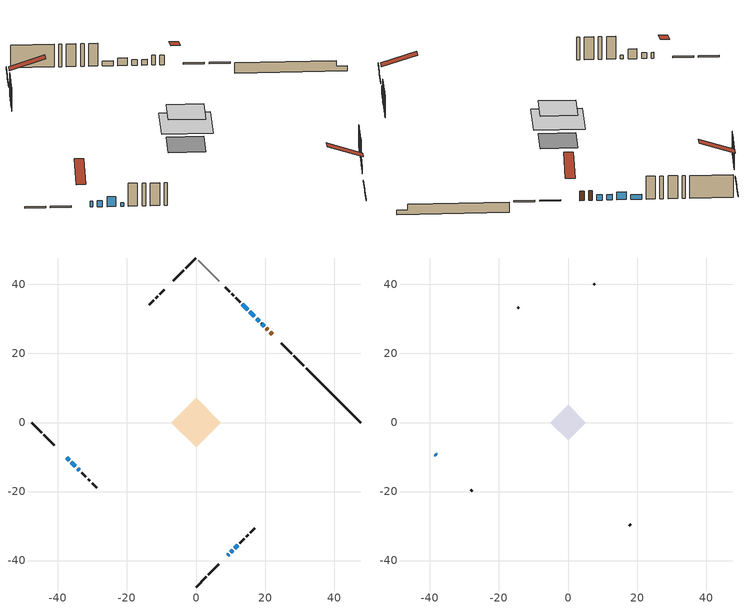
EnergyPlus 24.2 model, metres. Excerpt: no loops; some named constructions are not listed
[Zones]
conditioned space
 floor adiabatic (AdiabaticFloorConstruction): -7.16,0 0,7.16 7.16,0 0,-7.16 z3.25
 floor foundation (Slab1 construction): -5.19,0 0,5.19 5.19,0 0,-5.19 z-1.38
 wall outside (RimJoist1 construction): 0,-47.65 2.95,-44.71 / -47.65,0 -44.71,-2.95 / 0,47.65 -2.95,44.71 / 31.29,16.37 28.34,19.32 z0.81:1.11
 wall outside (RimJoist2 construction): 3.6,-44.05 6.55,-41.1 / -44.05,-3.6 -41.1,-6.55 / -3.6,44.05 -6.55,41.1 / 27.68,19.97 24.74,22.92 z0.81:1.11
 wall outside (AdiabaticWallConstruction 1): 22.09,25.56 21.47,26.18 / 20.81,26.84 20.37,27.29 z0.81:2.84
 wall outside (AdiabaticWallConstruction): 19.71,27.94 18.97,28.68 / 18.32,29.34 17.58,30.07 z0.81:1.98; 9.19,-38.46 9.48,-38.18 / 10.13,-37.52 10.62,-37.03 z0.81:2.03; -37.51,-10.15 -36.79,-10.87 z0.81:2.05; 16.92,30.73 15.63,32.02 z0.81:2.44; 14.97,32.68 13.46,34.19 z0.81:1.85; 11.28,-36.38 12.05,-35.6 z0.81:2.46; -36.13,-11.52 -34.91,-12.74 z0.81:2.89; -34.25,-13.4 -33.82,-13.83 z0.81:1.57
 wall outside (Wall1 construction): 12.71,-34.95 13.96,-33.69 / -33.17,-14.49 -31.91,-15.74 / -9.19,38.46 -10.45,37.21 / 12.81,34.85 11.55,36.1 z0.81:5.69
 wall outside (Wall2 construction): 14.62,-33.04 15.11,-32.54 / -31.26,-16.4 -30.76,-16.89 / -11.1,36.55 -11.6,36.06 / 10.9,36.76 10.4,37.25 z0.81:5.69
 wall outside (Wall3 construction): 15.77,-31.89 17.07,-30.58 / -30.1,-17.55 -28.8,-18.86 / -12.26,35.4 -13.56,34.09 / 9.75,37.91 8.44,39.21 z0.81:5.69
 wall foundation (FoundationWall1 construction): 31.94,15.71,-1.38 31.94,15.71,0.81 46.08,1.57,0.81 46.08,1.57,-0.36 47.65,0,-0.36 47.65,0,-1.38
 wall adiabatic (Wall5 construction): 6.73,40.92 0.66,47 z0.81:5.69
 window (WindowConstruction): 19.71,27.94 18.97,28.68 z0.81:1.98
 window (WindowConstruction 8): 9.19,-38.46 9.48,-38.18 z0.81:2.03
 window (WindowConstruction 9): 10.13,-37.52 10.62,-37.03 z0.81:2.03
 window (WindowConstruction 1): -37.51,-10.15 -36.79,-10.86 z0.81:2.05
 window (WindowConstruction 2): 18.32,29.34 17.58,30.07 z0.81:1.98
 window (WindowConstruction 3): 16.92,30.73 15.63,32.02 z0.81:2.43
 window (WindowConstruction 4): 14.97,32.68 13.47,34.19 z0.81:1.85
 window (WindowConstruction 5): 11.28,-36.38 12.05,-35.6 z0.81:2.46
 window (WindowConstruction 6): -36.13,-11.52 -34.91,-12.74 z0.81:2.89
 window (WindowConstruction 7): -34.25,-13.4 -33.82,-13.83 z0.81:1.57
 door (Door): 22.09,25.56 21.47,26.18 z0.81:2.84
 door (Door 1): 20.81,26.84 20.37,27.29 z0.81:2.84
 ceiling adiabatic (AdiabaticFloorConstruction): 0,-7.16 7.16,0 0,7.16 -7.16,0 z3.25
attic - vented
 floor to conditioned space (Floor1 construction Reversed): -5.19,0 0,5.19 5.19,0 0,-5.19 z5.69
 wall outside (AdiabaticWallConstruction): -38.46,-9.19 -38.16,-9.49 z0.81:2.03
 wall outside (Wall4 construction): 17.73,-29.92 18.13,-29.53 / -28.14,-19.51 -27.75,-19.91 / -14.22,33.44 -14.61,33.04 / 7.78,39.87 7.39,40.27 z0.81:5.69
 window (WindowConstruction 10): -38.46,-9.19 -38.16,-9.49 z0.81:2.03
 roof outside (Roof1 construction): 8.54,-39.12,5.69 3.49,-34.07,8.07 2.16,-35.4,8.07 7.21,-40.45,5.69; -39.12,-8.54,5.69 -34.07,-3.49,8.07 -35.4,-2.16,8.07 -40.45,-7.21,5.69; -8.54,39.12,5.69 -3.49,34.07,8.07 -2.16,35.4,8.07 -7.21,40.45,5.69; 22.75,24.91,5.69 17.7,19.86,8.07 19.03,18.52,8.07 24.08,23.58,5.69
[Material] Roughness=Rough; Thermal Absorptance=0.9
Name | Thickness {m} | Conductivity {W/m-K} | Density {kg/m3} | Specific Heat {J/kg-K} | Solar Absorptance | Visible Absorptance
ceiling loosefill ins | 0.254 | 0.0480833 | 16.02 | 1046.75 | 0.7 | 0.7
ceiling stud and cavity | 0.1397 | 0.121683 | 65.682 | 1177.47 | 0.7 | 0.7
gypsum board | 0.0127 | 0.160291 | 801 | 837.4 | 0.6 | 0.6
[Construction]
Floor1 construction: ceiling loosefill ins, ceiling stud and cavity, gypsum board
[Schedule:Day:Interval]
interior lighting schedule day: No, 01:00, 0.108182, 04:00, 0.0901515, 05:00, 0.0991667, 06:00, 0.162273, 07:00, 0.270455, 08:00, 0.342576, 10:00, 0.369621, 11:00, 0.351591, 12:00, 0.333561, 13:00, 0.324545, 14:00, 0.31553, 15:00, 0.333561, 16:00, 0.369621, 17:00, 0.450758, 18:00, 0.585985, 19:00, 0.775303, 20:00, 0.955606, 21:00, 0.991667, 22:00, 0.712197, 23:00, 0.360606, 24:00, 0.162273
interior lighting schedule day 1: No, 01:00, 0.100909, 04:00, 0.0840909, 05:00, 0.0925, 06:00, 0.151364, 07:00, 0.252273, 08:00, 0.319545, 10:00, 0.344773, 11:00, 0.327955, 12:00, 0.311136, 13:00, 0.302727, 14:00, 0.294318, 15:00, 0.311136, 16:00, 0.344773, 17:00, 0.420455, 18:00, 0.546591, 19:00, 0.723182, 20:00, 0.891364, 21:00, 0.925, 22:00, 0.664318, 23:00, 0.336364, 24:00, 0.151364
interior lighting schedule day 2: No, 01:00, 0.0927273, 04:00, 0.0772727, 05:00, 0.085, 06:00, 0.139091, 07:00, 0.231818, 08:00, 0.293636, 10:00, 0.316818, 11:00, 0.301364, 12:00, 0.285909, 13:00, 0.278182, 14:00, 0.270455, 15:00, 0.285909, 16:00, 0.316818, 17:00, 0.386364, 18:00, 0.502273, 19:00, 0.664545, 20:00, 0.819091, 21:00, 0.85, 22:00, 0.610455, 23:00, 0.309091, 24:00, 0.139091
interior lighting schedule day 3: No, 01:00, 0.0845455, 04:00, 0.0704545, 05:00, 0.0775, 06:00, 0.126818, 07:00, 0.211364, 08:00, 0.267727, 10:00, 0.288864, 11:00, 0.274773, 12:00, 0.260682, 13:00, 0.253636, 14:00, 0.246591, 15:00, 0.260682, 16:00, 0.288864, 17:00, 0.352273, 18:00, 0.457955, 19:00, 0.605909, 20:00, 0.746818, 21:00, 0.775, 22:00, 0.556591, 23:00, 0.281818, 24:00, 0.126818
interior lighting schedule day 4: No, 01:00, 0.0763636, 04:00, 0.0636364, 05:00, 0.07, 06:00, 0.114545, 07:00, 0.190909, 08:00, 0.241818, 10:00, 0.260909, 11:00, 0.248182, 12:00, 0.235455, 13:00, 0.229091, 14:00, 0.222727, 15:00, 0.235455, 16:00, 0.260909, 17:00, 0.318182, 18:00, 0.413636, 19:00, 0.547273, 20:00, 0.674545, 21:00, 0.7, 22:00, 0.502727, 23:00, 0.254545, 24:00, 0.114545
interior lighting schedule day 5: No, 01:00, 0.0727273, 04:00, 0.0606061, 05:00, 0.0666667, 06:00, 0.109091, 07:00, 0.181818, 08:00, 0.230303, 10:00, 0.248485, 11:00, 0.236364, 12:00, 0.224242, 13:00, 0.218182, 14:00, 0.212121, 15:00, 0.224242, 16:00, 0.248485, 17:00, 0.30303, 18:00, 0.393939, 19:00, 0.521212, 20:00, 0.642424, 21:00, 0.666667, 22:00, 0.478788, 23:00, 0.242424, 24:00, 0.109091
interior lighting schedule day 6: No, 01:00, 0.0745455, 04:00, 0.0621212, 05:00, 0.0683333, 06:00, 0.111818, 07:00, 0.186364, 08:00, 0.236061, 10:00, 0.254697, 11:00, 0.242273, 12:00, 0.229848, 13:00, 0.223636, 14:00, 0.217424, 15:00, 0.229848, 16:00, 0.254697, 17:00, 0.310606, 18:00, 0.403788, 19:00, 0.534242, 20:00, 0.658485, 21:00, 0.683333, 22:00, 0.490758, 23:00, 0.248485, 24:00, 0.111818
interior lighting schedule day 7: No, 01:00, 0.08, 04:00, 0.0666667, 05:00, 0.0733333, 06:00, 0.12, 07:00, 0.2, 08:00, 0.253333, 10:00, 0.273333, 11:00, 0.26, 12:00, 0.246667, 13:00, 0.24, 14:00, 0.233333, 15:00, 0.246667, 16:00, 0.273333, 17:00, 0.333333, 18:00, 0.433333, 19:00, 0.573333, 20:00, 0.706667, 21:00, 0.733333, 22:00, 0.526667, 23:00, 0.266667, 24:00, 0.12
interior lighting schedule day 8: No, 01:00, 0.0890909, 04:00, 0.0742424, 05:00, 0.0816667, 06:00, 0.133636, 07:00, 0.222727, 08:00, 0.282121, 10:00, 0.304394, 11:00, 0.289545, 12:00, 0.274697, 13:00, 0.267273, 14:00, 0.259848, 15:00, 0.274697, 16:00, 0.304394, 17:00, 0.371212, 18:00, 0.482576, 19:00, 0.638485, 20:00, 0.78697, 21:00, 0.816667, 22:00, 0.586515, 23:00, 0.29697, 24:00, 0.133636
interior lighting schedule day 9: No, 01:00, 0.0972727, 04:00, 0.0810606, 05:00, 0.0891667, 06:00, 0.145909, 07:00, 0.243182, 08:00, 0.30803, 10:00, 0.332348, 11:00, 0.316136, 12:00, 0.299924, 13:00, 0.291818, 14:00, 0.283712, 15:00, 0.299924, 16:00, 0.332348, 17:00, 0.405303, 18:00, 0.526894, 19:00, 0.697121, 20:00, 0.859242, 21:00, 0.891667, 22:00, 0.640379, 23:00, 0.324242, 24:00, 0.145909
interior lighting schedule day 10: No, 01:00, 0.105455, 04:00, 0.0878788, 05:00, 0.0966667, 06:00, 0.158182, 07:00, 0.263636, 08:00, 0.333939, 10:00, 0.360303, 11:00, 0.342727, 12:00, 0.325152, 13:00, 0.316364, 14:00, 0.307576, 15:00, 0.325152, 16:00, 0.360303, 17:00, 0.439394, 18:00, 0.571212, 19:00, 0.755758, 20:00, 0.931515, 21:00, 0.966667, 22:00, 0.694242, 23:00, 0.351515, 24:00, 0.158182
interior lighting schedule day 11: No, 01:00, 0.109091, 04:00, 0.0909091, 05:00, 0.1, 06:00, 0.163636, 07:00, 0.272727, 08:00, 0.345455, 10:00, 0.372727, 11:00, 0.354545, 12:00, 0.336364, 13:00, 0.327273, 14:00, 0.318182, 15:00, 0.336364, 16:00, 0.372727, 17:00, 0.454545, 18:00, 0.590909, 19:00, 0.781818, 20:00, 0.963636, 21:00, 1, 22:00, 0.718182, 23:00, 0.363636, 24:00, 0.163636
interior lighting schedule default day; occupants schedule default day; clothes dryer schedule default day; cooking range schedule default day; mech vent bath fan 0 schedule default day; mech vent bath fan 1 schedule default day; mech vent range fan 0 schedule default day; misc plug loads schedule default day; general water use schedule default day; heating setpoint default day; cooling setpoint default day; clothes dryer exhaust 0 schedule default day; cooling season schedule day; cooling season schedule day 2; cooling season schedule default day; exterior lighting schedule default day; natural vent schedule default day: No, 24:00, 0
occupants schedule day: No, 05:00, 0.426829, 06:00, 0.719512, 07:00, 1, 08:00, 0.670732, 09:00, 0.329268, 14:00, 0.170732, 15:00, 0.231707, 16:00, 0.329268, 17:00, 0.5, 18:00, 0.670732, 19:00, 0.829268, 21:00, 1, 22:00, 0.853659, 23:00, 0.646341, 24:00, 0.426829
clothes dryer schedule day; clothes dryer exhaust 0 schedule day: No, 01:00, 0.123457, 02:00, 0.0740741, 03:00, 0.0493827, 04:00, 0.0246914, 05:00, 0.0493827, 06:00, 0.0740741, 07:00, 0.197531, 08:00, 0.395062, 09:00, 0.592593, 10:00, 0.839506, 11:00, 0.962963, 12:00, 1, 13:00, 0.91358, 14:00, 0.82716, 15:00, 0.716049, 16:00, 0.753086, 17:00, 0.679012, 18:00, 0.666667, 20:00, 0.62963, 21:00, 0.641975, 22:00, 0.666667, 23:00, 0.54321, 24:00, 0.296296
cooking range schedule day: No, 05:00, 0.0597015, 06:00, 0.11194, 07:00, 0.171642, 08:00, 0.291045, 11:00, 0.343284, 12:00, 0.402985, 13:00, 0.462687, 14:00, 0.343284, 15:00, 0.291045, 16:00, 0.402985, 17:00, 0.567164, 18:00, 1, 19:00, 0.850746, 20:00, 0.432836, 21:00, 0.291045, 22:00, 0.231343, 23:00, 0.171642, 24:00, 0.11194
mech vent bath fan 0 schedule day; mech vent bath fan 1 schedule day: No, 07:00, 0, 08:00, 1, 09:00, 0.2, 24:00, 0
mech vent range fan 0 schedule day: No, 18:00, 0, 19:00, 1, 20:00, 0.2, 24:00, 0
misc plug loads schedule day: No, 06:00, 0.705882, 07:00, 0.745098, 08:00, 0.803922, 15:00, 0.823529, 16:00, 0.862745, 17:00, 0.921569, 18:00, 0.980392, 19:00, 1, 20:00, 0.980392, 21:00, 0.941176, 22:00, 0.862745, 23:00, 0.784314, 24:00, 0.72549
general water use schedule day: No, 01:00, 0.315068, 03:00, 0.287671, 04:00, 0.342466, 05:00, 0.369863, 06:00, 0.520548, 07:00, 0.60274, 08:00, 0.534247, 10:00, 0.506849, 11:00, 0.465753, 14:00, 0.479452, 15:00, 0.534247, 16:00, 0.589041, 17:00, 0.69863, 18:00, 0.876712, 19:00, 0.890411, 20:00, 0.986301, 21:00, 1, 22:00, 0.863014, 23:00, 0.616438, 24:00, 0.465753
heating setpoint day: No, 07:00, 18, 23:00, 21, 24:00, 18
cooling setpoint day: No, 24:00, 25
cooling season schedule day 1: No, 24:00, 1
exterior lighting schedule day: No, 01:00, 0.566667, 03:00, 0.524167, 05:00, 0.495833, 06:00, 0.5525, 07:00, 0.623333, 08:00, 0.580833, 09:00, 0.439167, 10:00, 0.354167, 12:00, 0.34, 13:00, 0.354167, 14:00, 0.396667, 15:00, 0.425, 16:00, 0.495833, 17:00, 0.623333, 18:00, 0.793333, 19:00, 0.906667, 20:00, 0.963333, 21:00, 0.991667, 22:00, 0.920833, 23:00, 0.793333, 24:00, 0.665833
exterior lighting schedule day 1: No, 01:00, 0.528571, 03:00, 0.488929, 05:00, 0.4625, 06:00, 0.515357, 07:00, 0.581429, 08:00, 0.541786, 09:00, 0.409643, 10:00, 0.330357, 12:00, 0.317143, 13:00, 0.330357, 14:00, 0.37, 15:00, 0.396429, 16:00, 0.4625, 17:00, 0.581429, 18:00, 0.74, 19:00, 0.845714, 20:00, 0.898571, 21:00, 0.925, 22:00, 0.858929, 23:00, 0.74, 24:00, 0.621071
exterior lighting schedule day 10: No, 01:00, 0.552381, 03:00, 0.510952, 05:00, 0.483333, 06:00, 0.538571, 07:00, 0.607619, 08:00, 0.56619, 09:00, 0.428095, 10:00, 0.345238, 12:00, 0.331429, 13:00, 0.345238, 14:00, 0.386667, 15:00, 0.414286, 16:00, 0.483333, 17:00, 0.607619, 18:00, 0.773333, 19:00, 0.88381, 20:00, 0.939048, 21:00, 0.966667, 22:00, 0.897619, 23:00, 0.773333, 24:00, 0.649048
exterior lighting schedule day 11: No, 01:00, 0.571429, 03:00, 0.528571, 05:00, 0.5, 06:00, 0.557143, 07:00, 0.628571, 08:00, 0.585714, 09:00, 0.442857, 10:00, 0.357143, 12:00, 0.342857, 13:00, 0.357143, 14:00, 0.4, 15:00, 0.428571, 16:00, 0.5, 17:00, 0.628571, 18:00, 0.8, 19:00, 0.914286, 20:00, 0.971429, 21:00, 1, 22:00, 0.928571, 23:00, 0.8, 24:00, 0.671429
exterior lighting schedule day 2: No, 01:00, 0.485714, 03:00, 0.449286, 05:00, 0.425, 06:00, 0.473571, 07:00, 0.534286, 08:00, 0.497857, 09:00, 0.376429, 10:00, 0.303571, 12:00, 0.291429, 13:00, 0.303571, 14:00, 0.34, 15:00, 0.364286, 16:00, 0.425, 17:00, 0.534286, 18:00, 0.68, 19:00, 0.777143, 20:00, 0.825714, 21:00, 0.85, 22:00, 0.789286, 23:00, 0.68, 24:00, 0.570714
exterior lighting schedule day 3: No, 01:00, 0.442857, 03:00, 0.409643, 05:00, 0.3875, 06:00, 0.431786, 07:00, 0.487143, 08:00, 0.453929, 09:00, 0.343214, 10:00, 0.276786, 12:00, 0.265714, 13:00, 0.276786, 14:00, 0.31, 15:00, 0.332143, 16:00, 0.3875, 17:00, 0.487143, 18:00, 0.62, 19:00, 0.708571, 20:00, 0.752857, 21:00, 0.775, 22:00, 0.719643, 23:00, 0.62, 24:00, 0.520357
exterior lighting schedule day 4: No, 01:00, 0.4, 03:00, 0.37, 05:00, 0.35, 06:00, 0.39, 07:00, 0.44, 08:00, 0.41, 09:00, 0.31, 10:00, 0.25, 12:00, 0.24, 13:00, 0.25, 14:00, 0.28, 15:00, 0.3, 16:00, 0.35, 17:00, 0.44, 18:00, 0.56, 19:00, 0.64, 20:00, 0.68, 21:00, 0.7, 22:00, 0.65, 23:00, 0.56, 24:00, 0.47
exterior lighting schedule day 5: No, 01:00, 0.380952, 03:00, 0.352381, 05:00, 0.333333, 06:00, 0.371429, 07:00, 0.419048, 08:00, 0.390476, 09:00, 0.295238, 10:00, 0.238095, 12:00, 0.228571, 13:00, 0.238095, 14:00, 0.266667, 15:00, 0.285714, 16:00, 0.333333, 17:00, 0.419048, 18:00, 0.533333, 19:00, 0.609524, 20:00, 0.647619, 21:00, 0.666667, 22:00, 0.619048, 23:00, 0.533333, 24:00, 0.447619
exterior lighting schedule day 6: No, 01:00, 0.390476, 03:00, 0.36119, 05:00, 0.341667, 06:00, 0.380714, 07:00, 0.429524, 08:00, 0.400238, 09:00, 0.302619, 10:00, 0.244048, 12:00, 0.234286, 13:00, 0.244048, 14:00, 0.273333, 15:00, 0.292857, 16:00, 0.341667, 17:00, 0.429524, 18:00, 0.546667, 19:00, 0.624762, 20:00, 0.66381, 21:00, 0.683333, 22:00, 0.634524, 23:00, 0.546667, 24:00, 0.45881
exterior lighting schedule day 7: No, 01:00, 0.419048, 03:00, 0.387619, 05:00, 0.366667, 06:00, 0.408571, 07:00, 0.460952, 08:00, 0.429524, 09:00, 0.324762, 10:00, 0.261905, 12:00, 0.251429, 13:00, 0.261905, 14:00, 0.293333, 15:00, 0.314286, 16:00, 0.366667, 17:00, 0.460952, 18:00, 0.586667, 19:00, 0.670476, 20:00, 0.712381, 21:00, 0.733333, 22:00, 0.680952, 23:00, 0.586667, 24:00, 0.492381
exterior lighting schedule day 8: No, 01:00, 0.466667, 03:00, 0.431667, 05:00, 0.408333, 06:00, 0.455, 07:00, 0.513333, 08:00, 0.478333, 09:00, 0.361667, 10:00, 0.291667, 12:00, 0.28, 13:00, 0.291667, 14:00, 0.326667, 15:00, 0.35, 16:00, 0.408333, 17:00, 0.513333, 18:00, 0.653333, 19:00, 0.746667, 20:00, 0.793333, 21:00, 0.816667, 22:00, 0.758333, 23:00, 0.653333, 24:00, 0.548333
exterior lighting schedule day 9: No, 01:00, 0.509524, 03:00, 0.47131, 05:00, 0.445833, 06:00, 0.496786, 07:00, 0.560476, 08:00, 0.522262, 09:00, 0.394881, 10:00, 0.318452, 12:00, 0.305714, 13:00, 0.318452, 14:00, 0.356667, 15:00, 0.382143, 16:00, 0.445833, 17:00, 0.560476, 18:00, 0.713333, 19:00, 0.815238, 20:00, 0.86619, 21:00, 0.891667, 22:00, 0.827976, 23:00, 0.713333, 24:00, 0.59869
[Schedule:Week:Daily]
heating setpoint Week Rule - Jan1-Dec31: heating setpoint day, heating setpoint day, heating setpoint day, heating setpoint day, heating setpoint day, heating setpoint day, heating setpoint day, heating setpoint default day, heating setpoint default day, heating setpoint default day, heating setpoint default day, heating setpoint default day
cooling setpoint Week Rule - Jan1-Dec31: cooling setpoint day, cooling setpoint day, cooling setpoint day, cooling setpoint day, cooling setpoint day, cooling setpoint day, cooling setpoint day, cooling setpoint default day, cooling setpoint default day, cooling setpoint default day, cooling setpoint default day, cooling setpoint default day
clothes dryer exhaust 0 schedule Week Rule - Jan1-Dec31: clothes dryer exhaust 0 schedule day, clothes dryer exhaust 0 schedule day, clothes dryer exhaust 0 schedule day, clothes dryer exhaust 0 schedule day, clothes dryer exhaust 0 schedule day, clothes dryer exhaust 0 schedule day, clothes dryer exhaust 0 schedule day, clothes dryer exhaust 0 schedule default day, clothes dryer exhaust 0 schedule default day, clothes dryer exhaust 0 schedule default day, clothes dryer exhaust 0 schedule default day, clothes dryer exhaust 0 schedule default day
cooling season schedule Week Rule - Jan1-May26: cooling season schedule day, cooling season schedule day, cooling season schedule day, cooling season schedule day, cooling season schedule day, cooling season schedule day, cooling season schedule day, cooling season schedule default day, cooling season schedule default day, cooling season schedule default day, cooling season schedule default day, cooling season schedule default day
cooling season schedule Week Rule - May27-Jun2: cooling season schedule day, cooling season schedule day, cooling season schedule day, cooling season schedule day, cooling season schedule day, cooling season schedule day 1, cooling season schedule day 1, cooling season schedule default day, cooling season schedule default day, cooling season schedule default day, cooling season schedule default day, cooling season schedule default day
cooling season schedule Week Rule - Jun3-Sep29: cooling season schedule day 1, cooling season schedule day 1, cooling season schedule day 1, cooling season schedule day 1, cooling season schedule day 1, cooling season schedule day 1, cooling season schedule day 1, cooling season schedule default day, cooling season schedule default day, cooling season schedule default day, cooling season schedule default day, cooling season schedule default day
cooling season schedule Week Rule - Sep30-Oct6: cooling season schedule day 1, cooling season schedule day 2, cooling season schedule day 2, cooling season schedule day 2, cooling season schedule day 2, cooling season schedule day 2, cooling season schedule day 2, cooling season schedule default day, cooling season schedule default day, cooling season schedule default day, cooling season schedule default day, cooling season schedule default day
cooling season schedule Week Rule - Oct7-Dec31: cooling season schedule day 2, cooling season schedule day 2, cooling season schedule day 2, cooling season schedule day 2, cooling season schedule day 2, cooling season schedule day 2, cooling season schedule day 2, cooling season schedule default day, cooling season schedule default day, cooling season schedule default day, cooling season schedule default day, cooling season schedule default day
exterior lighting schedule Week Rule - Aug26-Sep1: exterior lighting schedule day 7, exterior lighting schedule day 7, exterior lighting schedule day 7, exterior lighting schedule day 7, exterior lighting schedule day 7, exterior lighting schedule day 7, exterior lighting schedule day 8, exterior lighting schedule default day, exterior lighting schedule default day, exterior lighting schedule default day, exterior lighting schedule default day, exterior lighting schedule default day
exterior lighting schedule Week Rule - Sep2-Sep29: exterior lighting schedule day 8, exterior lighting schedule day 8, exterior lighting schedule day 8, exterior lighting schedule day 8, exterior lighting schedule day 8, exterior lighting schedule day 8, exterior lighting schedule day 8, exterior lighting schedule default day, exterior lighting schedule default day, exterior lighting schedule default day, exterior lighting schedule default day, exterior lighting schedule default day
exterior lighting schedule Week Rule - Sep30-Oct6: exterior lighting schedule day 8, exterior lighting schedule day 9, exterior lighting schedule day 9, exterior lighting schedule day 9, exterior lighting schedule day 9, exterior lighting schedule day 9, exterior lighting schedule day 9, exterior lighting schedule default day, exterior lighting schedule default day, exterior lighting schedule default day, exterior lighting schedule default day, exterior lighting schedule default day
exterior lighting schedule Week Rule - Oct7-Oct27: exterior lighting schedule day 9, exterior lighting schedule day 9, exterior lighting schedule day 9, exterior lighting schedule day 9, exterior lighting schedule day 9, exterior lighting schedule day 9, exterior lighting schedule day 9, exterior lighting schedule default day, exterior lighting schedule default day, exterior lighting schedule default day, exterior lighting schedule default day, exterior lighting schedule default day
exterior lighting schedule Week Rule - Oct28-Nov3: exterior lighting schedule day 9, exterior lighting schedule day 9, exterior lighting schedule day 9, exterior lighting schedule day 9, exterior lighting schedule day 10, exterior lighting schedule day 10, exterior lighting schedule day 10, exterior lighting schedule default day, exterior lighting schedule default day, exterior lighting schedule default day, exterior lighting schedule default day, exterior lighting schedule default day
exterior lighting schedule Week Rule - Nov4-Nov24: exterior lighting schedule day 10, exterior lighting schedule day 10, exterior lighting schedule day 10, exterior lighting schedule day 10, exterior lighting schedule day 10, exterior lighting schedule day 10, exterior lighting schedule day 10, exterior lighting schedule default day, exterior lighting schedule default day, exterior lighting schedule default day, exterior lighting schedule default day, exterior lighting schedule default day
exterior lighting schedule Week Rule - Nov25-Dec1: exterior lighting schedule day 10, exterior lighting schedule day 10, exterior lighting schedule day 10, exterior lighting schedule day 10, exterior lighting schedule day 10, exterior lighting schedule day 10, exterior lighting schedule day 11, exterior lighting schedule default day, exterior lighting schedule default day, exterior lighting schedule default day, exterior lighting schedule default day, exterior lighting schedule default day
exterior lighting schedule Week Rule - Dec2-Dec31: exterior lighting schedule day 11, exterior lighting schedule day 11, exterior lighting schedule day 11, exterior lighting schedule day 11, exterior lighting schedule day 11, exterior lighting schedule day 11, exterior lighting schedule day 11, exterior lighting schedule default day, exterior lighting schedule default day, exterior lighting schedule default day, exterior lighting schedule default day, exterior lighting schedule default day
natural vent schedule Week Rule - Jan1-Dec31: natural vent schedule default day, natural vent schedule default day, natural vent schedule default day, natural vent schedule default day, natural vent schedule default day, natural vent schedule default day, natural vent schedule default day, natural vent schedule default day, natural vent schedule default day, natural vent schedule default day, natural vent schedule default day, natural vent schedule default day
[Schedule:Year]
natural vent schedule: natural vent schedule Week Rule - Jan1-Dec31, 1, 1, 12, 31
